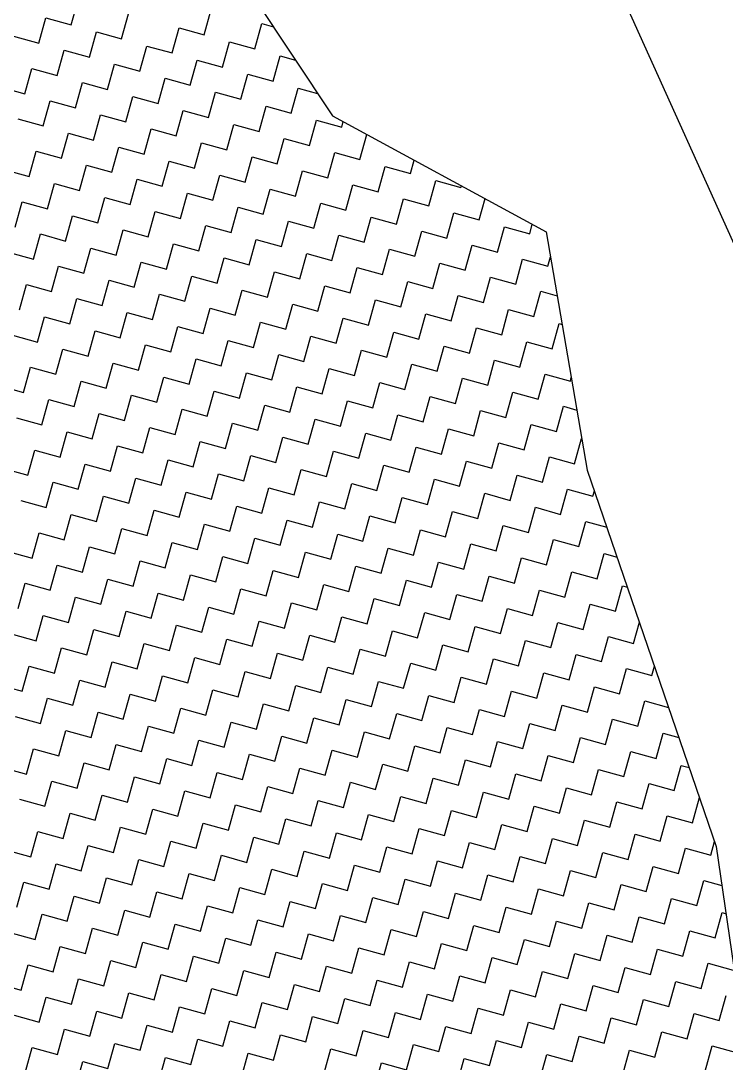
# Model space of a CAD drawing. Header units: metres. Extents: x 291974 to 293244, y 2020596 to 2023640.
# Drawn here: x 292637.8 to 292705.1, y 2022921.2 to 2023020.7 of the extents above; entities that cross this region are included whole.
import ezdxf

# ---------------------------------------------------------------- set-up
doc = ezdxf.new("R2010")
doc.units = ezdxf.units.M
doc.header["$MEASUREMENT"] = 0
doc.layers.add('POLY_HATCH', color=12, linetype='Continuous')
doc.layers.add('POLY_PARCEL', color=6, linetype='Continuous')

msp = doc.modelspace()

# ---------------------------------------------------------------- linework, layer by layer
at = {"layer": 'POLY_HATCH'}
for p, q in [((292651.382, 2023036.016), (292667.521, 2023011.673)), ((292667.521, 2023011.673), (292687.941, 2023000.591)), ((292687.941, 2023000.591), (292691.868, 2022977.828)), ((292691.868, 2022977.828), (292704.192, 2022941.9)), ((292704.192, 2022941.9), (292706.469, 2022926.217))]:
    msp.add_line(p, q, dxfattribs=at)
at = {"layer": 'POLY_HATCH', "linetype": 'Continuous'}
for p, q in [((292642.572, 2023020.33), (292643.24, 2023022.74)), ((292639.493, 2023018.588), (292640.161, 2023020.998)), ((292640.161, 2023020.998), (292642.572, 2023020.33)), ((292647.393, 2023018.993), (292648.061, 2023021.403)), ((292655.293, 2023019.398), (292655.961, 2023021.808)), ((292652.214, 2023017.656), (292652.882, 2023020.066)), ((292652.882, 2023020.066), (292655.293, 2023019.398)), ((292660.114, 2023018.06), (292660.782, 2023020.471)), ((292660.782, 2023020.471), (292661.892, 2023020.163)), ((292637.082, 2023019.256), (292639.493, 2023018.588)), ((292644.314, 2023017.251), (292644.982, 2023019.661)), ((292644.982, 2023019.661), (292647.393, 2023018.993)), ((292649.135, 2023015.914), (292649.803, 2023018.324)), ((292649.803, 2023018.324), (292652.214, 2023017.656)), ((292657.035, 2023016.319), (292657.703, 2023018.729)), ((292657.703, 2023018.729), (292660.114, 2023018.06)), ((292641.235, 2023015.509), (292641.903, 2023017.919)), ((292641.903, 2023017.919), (292644.314, 2023017.251)), ((292653.956, 2023014.577), (292654.624, 2023016.987)), ((292654.624, 2023016.987), (292657.035, 2023016.319)), ((292661.855, 2023014.981), (292662.524, 2023017.392)), ((292662.524, 2023017.392), (292664.001, 2023016.982)), ((292638.156, 2023013.767), (292638.824, 2023016.177)), ((292638.824, 2023016.177), (292641.235, 2023015.509)), ((292646.056, 2023014.172), (292646.724, 2023016.582)), ((292646.724, 2023016.582), (292649.135, 2023015.914)), ((292650.877, 2023012.835), (292651.545, 2023015.245)), ((292651.545, 2023015.245), (292653.956, 2023014.577)), ((292658.776, 2023013.24), (292659.445, 2023015.65)), ((292659.445, 2023015.65), (292661.855, 2023014.981)), ((292635.745, 2023014.436), (292638.156, 2023013.767)), ((292642.977, 2023012.43), (292643.645, 2023014.84)), ((292643.645, 2023014.84), (292646.056, 2023014.172)), ((292663.597, 2023011.902), (292664.266, 2023014.313)), ((292664.266, 2023014.313), (292666.11, 2023013.802)), ((292639.898, 2023010.688), (292640.566, 2023013.098)), ((292640.566, 2023013.098), (292642.977, 2023012.43)), ((292647.798, 2023011.093), (292648.466, 2023013.503)), ((292648.466, 2023013.503), (292650.877, 2023012.835)), ((292655.697, 2023011.498), (292656.366, 2023013.908)), ((292656.366, 2023013.908), (292658.776, 2023013.24)), ((292652.618, 2023009.756), (292653.287, 2023012.166)), ((292653.287, 2023012.166), (292655.697, 2023011.498)), ((292660.518, 2023010.161), (292661.187, 2023012.571)), ((292661.187, 2023012.571), (292663.597, 2023011.902)), ((292637.487, 2023011.357), (292639.898, 2023010.688)), ((292644.719, 2023009.351), (292645.387, 2023011.761)), ((292645.387, 2023011.761), (292647.798, 2023011.093)), ((292665.339, 2023008.823), (292666.008, 2023011.234)), ((292666.008, 2023011.234), (292668.418, 2023010.565)), ((292668.418, 2023010.565), (292668.568, 2023011.105)), ((292641.64, 2023007.609), (292642.308, 2023010.019)), ((292642.308, 2023010.019), (292644.719, 2023009.351)), ((292649.539, 2023008.014), (292650.208, 2023010.424)), ((292650.208, 2023010.424), (292652.618, 2023009.756)), ((292657.439, 2023008.419), (292658.108, 2023010.829)), ((292658.108, 2023010.829), (292660.518, 2023010.161)), ((292654.36, 2023006.677), (292655.029, 2023009.087)), ((292655.029, 2023009.087), (292657.439, 2023008.419)), ((292662.26, 2023007.082), (292662.929, 2023009.492)), ((292662.929, 2023009.492), (292665.339, 2023008.823)), ((292670.16, 2023007.486), (292670.824, 2023009.88)), ((292638.561, 2023005.867), (292639.229, 2023008.278)), ((292639.229, 2023008.278), (292641.64, 2023007.609)), ((292646.46, 2023006.272), (292647.129, 2023008.682)), ((292647.129, 2023008.682), (292649.539, 2023008.014)), ((292667.081, 2023005.744), (292667.75, 2023008.155)), ((292667.75, 2023008.155), (292670.16, 2023007.486)), ((292651.281, 2023004.935), (292651.95, 2023007.345)), ((292651.95, 2023007.345), (292654.36, 2023006.677)), ((292659.181, 2023005.34), (292659.85, 2023007.75)), ((292659.85, 2023007.75), (292662.26, 2023007.082)), ((292674.981, 2023006.149), (292675.337, 2023007.431)), ((292636.15, 2023006.536), (292638.561, 2023005.867)), ((292643.381, 2023004.53), (292644.05, 2023006.94)), ((292644.05, 2023006.94), (292646.46, 2023006.272)), ((292664.002, 2023004.003), (292664.671, 2023006.413)), ((292664.671, 2023006.413), (292667.081, 2023005.744)), ((292671.902, 2023004.407), (292672.571, 2023006.818)), ((292672.571, 2023006.818), (292674.981, 2023006.149)), ((292640.302, 2023002.788), (292640.971, 2023005.199)), ((292640.971, 2023005.199), (292643.381, 2023004.53)), ((292648.202, 2023003.193), (292648.871, 2023005.603)), ((292648.871, 2023005.603), (292651.281, 2023004.935)), ((292656.102, 2023003.598), (292656.771, 2023006.008)), ((292656.771, 2023006.008), (292659.181, 2023005.34)), ((292668.823, 2023002.665), (292669.492, 2023005.076)), ((292669.492, 2023005.076), (292671.902, 2023004.407)), ((292676.723, 2023003.07), (292677.392, 2023005.481)), ((292677.392, 2023005.481), (292679.802, 2023004.812)), ((292653.023, 2023001.856), (292653.692, 2023004.266)), ((292653.692, 2023004.266), (292656.102, 2023003.598)), ((292660.923, 2023002.261), (292661.592, 2023004.671)), ((292661.592, 2023004.671), (292664.002, 2023004.003)), ((292679.802, 2023004.812), (292679.849, 2023004.982)), ((292637.223, 2023001.046), (292637.892, 2023003.457)), ((292637.892, 2023003.457), (292640.302, 2023002.788)), ((292645.123, 2023001.451), (292645.792, 2023003.861)), ((292645.792, 2023003.861), (292648.202, 2023003.193)), ((292665.744, 2023000.924), (292666.413, 2023003.334)), ((292666.413, 2023003.334), (292668.823, 2023002.665)), ((292673.644, 2023001.328), (292674.313, 2023003.739)), ((292674.313, 2023003.739), (292676.723, 2023003.07)), ((292681.544, 2023001.733), (292682.105, 2023003.758)), ((292642.044, 2022999.709), (292642.713, 2023002.12)), ((292642.713, 2023002.12), (292645.123, 2023001.451)), ((292649.944, 2023000.114), (292650.613, 2023002.524)), ((292650.613, 2023002.524), (292653.023, 2023001.856)), ((292657.844, 2023000.519), (292658.513, 2023002.929)), ((292658.513, 2023002.929), (292660.923, 2023002.261)), ((292678.465, 2022999.991), (292679.133, 2023002.402)), ((292679.133, 2023002.402), (292681.544, 2023001.733)), ((292654.765, 2022998.777), (292655.434, 2023001.187)), ((292655.434, 2023001.187), (292657.844, 2023000.519)), ((292662.665, 2022999.182), (292663.334, 2023001.592)), ((292663.334, 2023001.592), (292665.744, 2023000.924)), ((292670.565, 2022999.586), (292671.234, 2023001.997)), ((292671.234, 2023001.997), (292673.644, 2023001.328)), ((292683.286, 2022998.654), (292683.954, 2023001.065)), ((292683.954, 2023001.065), (292686.365, 2023000.396)), ((292686.365, 2023000.396), (292686.618, 2023001.309)), ((292638.965, 2022997.967), (292639.634, 2023000.378)), ((292639.634, 2023000.378), (292642.044, 2022999.709)), ((292646.865, 2022998.372), (292647.534, 2023000.782)), ((292647.534, 2023000.782), (292649.944, 2023000.114)), ((292667.486, 2022997.845), (292668.155, 2023000.255)), ((292668.155, 2023000.255), (292670.565, 2022999.586)), ((292675.386, 2022998.249), (292676.054, 2023000.66)), ((292676.054, 2023000.66), (292678.465, 2022999.991)), ((292651.686, 2022997.035), (292652.355, 2022999.445)), ((292652.355, 2022999.445), (292654.765, 2022998.777)), ((292659.586, 2022997.44), (292660.255, 2022999.85)), ((292660.255, 2022999.85), (292662.665, 2022999.182)), ((292680.207, 2022996.912), (292680.875, 2022999.323)), ((292680.875, 2022999.323), (292683.286, 2022998.654)), ((292636.555, 2022998.636), (292638.965, 2022997.967)), ((292643.786, 2022996.63), (292644.455, 2022999.041)), ((292644.455, 2022999.041), (292646.865, 2022998.372)), ((292656.507, 2022995.698), (292657.176, 2022998.108)), ((292657.176, 2022998.108), (292659.586, 2022997.44)), ((292664.407, 2022996.103), (292665.076, 2022998.513)), ((292665.076, 2022998.513), (292667.486, 2022997.845)), ((292672.307, 2022996.507), (292672.975, 2022998.918)), ((292672.975, 2022998.918), (292675.386, 2022998.249)), ((292688.107, 2022997.317), (292688.353, 2022998.204)), ((292640.707, 2022994.888), (292641.376, 2022997.299)), ((292641.376, 2022997.299), (292643.786, 2022996.63)), ((292648.607, 2022995.293), (292649.276, 2022997.703)), ((292649.276, 2022997.703), (292651.686, 2022997.035)), ((292669.228, 2022994.766), (292669.896, 2022997.176)), ((292669.896, 2022997.176), (292672.307, 2022996.507)), ((292677.128, 2022995.17), (292677.796, 2022997.581)), ((292677.796, 2022997.581), (292680.207, 2022996.912)), ((292685.028, 2022995.575), (292685.696, 2022997.986)), ((292685.696, 2022997.986), (292688.107, 2022997.317)), ((292653.428, 2022993.956), (292654.097, 2022996.366)), ((292654.097, 2022996.366), (292656.507, 2022995.698)), ((292661.328, 2022994.361), (292661.997, 2022996.771)), ((292661.997, 2022996.771), (292664.407, 2022996.103)), ((292681.949, 2022993.833), (292682.617, 2022996.244)), ((292682.617, 2022996.244), (292685.028, 2022995.575)), ((292637.628, 2022993.146), (292638.297, 2022995.557)), ((292638.297, 2022995.557), (292640.707, 2022994.888)), ((292645.528, 2022993.551), (292646.197, 2022995.962)), ((292646.197, 2022995.962), (292648.607, 2022995.293)), ((292666.149, 2022993.024), (292666.817, 2022995.434)), ((292666.817, 2022995.434), (292669.228, 2022994.766)), ((292674.049, 2022993.428), (292674.717, 2022995.839)), ((292674.717, 2022995.839), (292677.128, 2022995.17)), ((292642.449, 2022991.809), (292643.118, 2022994.22)), ((292643.118, 2022994.22), (292645.528, 2022993.551)), ((292650.349, 2022992.214), (292651.018, 2022994.624)), ((292651.018, 2022994.624), (292653.428, 2022993.956)), ((292658.249, 2022992.619), (292658.918, 2022995.029)), ((292658.918, 2022995.029), (292661.328, 2022994.361)), ((292670.97, 2022991.687), (292671.638, 2022994.097)), ((292671.638, 2022994.097), (292674.049, 2022993.428)), ((292678.87, 2022992.091), (292679.538, 2022994.502)), ((292679.538, 2022994.502), (292681.949, 2022993.833)), ((292686.77, 2022992.496), (292687.438, 2022994.907)), ((292687.438, 2022994.907), (292688.996, 2022994.475)), ((292655.17, 2022990.877), (292655.839, 2022993.287)), ((292655.839, 2022993.287), (292658.249, 2022992.619)), ((292663.07, 2022991.282), (292663.738, 2022993.692)), ((292663.738, 2022993.692), (292666.149, 2022993.024)), ((292683.691, 2022990.754), (292684.359, 2022993.165)), ((292684.359, 2022993.165), (292686.77, 2022992.496)), ((292639.37, 2022990.067), (292640.039, 2022992.478)), ((292640.039, 2022992.478), (292642.449, 2022991.809)), ((292647.27, 2022990.472), (292647.939, 2022992.883)), ((292647.939, 2022992.883), (292650.349, 2022992.214)), ((292667.891, 2022989.945), (292668.559, 2022992.355)), ((292668.559, 2022992.355), (292670.97, 2022991.687)), ((292675.791, 2022990.349), (292676.459, 2022992.76)), ((292676.459, 2022992.76), (292678.87, 2022992.091)), ((292644.191, 2022988.73), (292644.86, 2022991.141)), ((292644.86, 2022991.141), (292647.27, 2022990.472)), ((292652.091, 2022989.135), (292652.76, 2022991.545)), ((292652.76, 2022991.545), (292655.17, 2022990.877)), ((292659.991, 2022989.54), (292660.659, 2022991.95)), ((292660.659, 2022991.95), (292663.07, 2022991.282)), ((292680.612, 2022989.012), (292681.28, 2022991.423)), ((292681.28, 2022991.423), (292683.691, 2022990.754)), ((292688.512, 2022989.417), (292689.18, 2022991.828)), ((292689.18, 2022991.828), (292689.466, 2022991.748)), ((292636.96, 2022990.736), (292639.37, 2022990.067)), ((292656.912, 2022987.798), (292657.58, 2022990.208)), ((292657.58, 2022990.208), (292659.991, 2022989.54)), ((292664.812, 2022988.203), (292665.48, 2022990.613)), ((292665.48, 2022990.613), (292667.891, 2022989.945)), ((292672.712, 2022988.608), (292673.38, 2022991.018)), ((292673.38, 2022991.018), (292675.791, 2022990.349)), ((292641.112, 2022986.988), (292641.781, 2022989.399)), ((292641.781, 2022989.399), (292644.191, 2022988.73)), ((292649.012, 2022987.393), (292649.681, 2022989.804)), ((292649.681, 2022989.804), (292652.091, 2022989.135)), ((292669.633, 2022986.866), (292670.301, 2022989.276)), ((292670.301, 2022989.276), (292672.712, 2022988.608)), ((292677.533, 2022987.27), (292678.201, 2022989.681)), ((292678.201, 2022989.681), (292680.612, 2022989.012)), ((292685.433, 2022987.675), (292686.101, 2022990.086)), ((292686.101, 2022990.086), (292688.512, 2022989.417)), ((292653.833, 2022986.056), (292654.501, 2022988.466)), ((292654.501, 2022988.466), (292656.912, 2022987.798)), ((292661.733, 2022986.461), (292662.401, 2022988.871)), ((292662.401, 2022988.871), (292664.812, 2022988.203)), ((292682.354, 2022985.933), (292683.022, 2022988.344)), ((292683.022, 2022988.344), (292685.433, 2022987.675)), ((292638.033, 2022985.246), (292638.702, 2022987.657)), ((292638.702, 2022987.657), (292641.112, 2022986.988)), ((292645.933, 2022985.651), (292646.602, 2022988.062)), ((292646.602, 2022988.062), (292649.012, 2022987.393)), ((292658.654, 2022984.719), (292659.322, 2022987.129)), ((292659.322, 2022987.129), (292661.733, 2022986.461)), ((292666.554, 2022985.124), (292667.222, 2022987.534)), ((292667.222, 2022987.534), (292669.633, 2022986.866)), ((292674.454, 2022985.529), (292675.122, 2022987.939)), ((292675.122, 2022987.939), (292677.533, 2022987.27)), ((292642.854, 2022983.909), (292643.523, 2022986.32)), ((292643.523, 2022986.32), (292645.933, 2022985.651)), ((292650.754, 2022984.314), (292651.422, 2022986.725)), ((292651.422, 2022986.725), (292653.833, 2022986.056)), ((292671.375, 2022983.787), (292672.043, 2022986.197)), ((292672.043, 2022986.197), (292674.454, 2022985.529)), ((292679.275, 2022984.191), (292679.943, 2022986.602)), ((292679.943, 2022986.602), (292682.354, 2022985.933)), ((292687.175, 2022984.596), (292687.843, 2022987.007)), ((292687.843, 2022987.007), (292690.254, 2022986.338)), ((292690.254, 2022986.338), (292690.344, 2022986.664)), ((292635.623, 2022985.915), (292638.033, 2022985.246)), ((292655.575, 2022982.977), (292656.243, 2022985.387)), ((292656.243, 2022985.387), (292658.654, 2022984.719)), ((292663.475, 2022983.382), (292664.143, 2022985.792)), ((292664.143, 2022985.792), (292666.554, 2022985.124)), ((292684.096, 2022982.854), (292684.764, 2022985.265)), ((292684.764, 2022985.265), (292687.175, 2022984.596)), ((292639.775, 2022982.167), (292640.444, 2022984.578)), ((292640.444, 2022984.578), (292642.854, 2022983.909)), ((292647.675, 2022982.572), (292648.343, 2022984.983)), ((292648.343, 2022984.983), (292650.754, 2022984.314)), ((292668.296, 2022982.045), (292668.964, 2022984.455)), ((292668.964, 2022984.455), (292671.375, 2022983.787)), ((292676.196, 2022982.45), (292676.864, 2022984.86)), ((292676.864, 2022984.86), (292679.275, 2022984.191)), ((292644.596, 2022980.83), (292645.264, 2022983.241)), ((292645.264, 2022983.241), (292647.675, 2022982.572)), ((292652.496, 2022981.235), (292653.164, 2022983.646)), ((292653.164, 2022983.646), (292655.575, 2022982.977)), ((292660.396, 2022981.64), (292661.064, 2022984.05)), ((292661.064, 2022984.05), (292663.475, 2022983.382)), ((292681.017, 2022981.112), (292681.685, 2022983.523)), ((292681.685, 2022983.523), (292684.096, 2022982.854)), ((292688.916, 2022981.517), (292689.585, 2022983.928)), ((292689.585, 2022983.928), (292690.878, 2022983.569)), ((292637.365, 2022982.836), (292639.775, 2022982.167)), ((292657.317, 2022979.898), (292657.985, 2022982.308)), ((292657.985, 2022982.308), (292660.396, 2022981.64)), ((292665.217, 2022980.303), (292665.885, 2022982.713)), ((292665.885, 2022982.713), (292668.296, 2022982.045)), ((292673.117, 2022980.708), (292673.785, 2022983.118)), ((292673.785, 2022983.118), (292676.196, 2022982.45)), ((292685.837, 2022979.775), (292686.506, 2022982.186)), ((292686.506, 2022982.186), (292688.916, 2022981.517)), ((292641.517, 2022979.088), (292642.185, 2022981.499)), ((292642.185, 2022981.499), (292644.596, 2022980.83)), ((292649.417, 2022979.493), (292650.085, 2022981.904)), ((292650.085, 2022981.904), (292652.496, 2022981.235)), ((292670.038, 2022978.966), (292670.706, 2022981.376)), ((292670.706, 2022981.376), (292673.117, 2022980.708)), ((292677.938, 2022979.371), (292678.606, 2022981.781)), ((292678.606, 2022981.781), (292681.017, 2022981.112)), ((292646.338, 2022977.751), (292647.006, 2022980.162)), ((292647.006, 2022980.162), (292649.417, 2022979.493)), ((292654.238, 2022978.156), (292654.906, 2022980.567)), ((292654.906, 2022980.567), (292657.317, 2022979.898)), ((292662.138, 2022978.561), (292662.806, 2022980.971)), ((292662.806, 2022980.971), (292665.217, 2022980.303)), ((292682.758, 2022978.033), (292683.427, 2022980.444)), ((292683.427, 2022980.444), (292685.837, 2022979.775)), ((292690.658, 2022978.438), (292691.327, 2022980.849)), ((292691.327, 2022980.849), (292691.348, 2022980.843)), ((292638.438, 2022977.346), (292639.106, 2022979.757)), ((292639.106, 2022979.757), (292641.517, 2022979.088)), ((292659.059, 2022976.819), (292659.727, 2022979.229)), ((292659.727, 2022979.229), (292662.138, 2022978.561)), ((292666.959, 2022977.224), (292667.627, 2022979.634)), ((292667.627, 2022979.634), (292670.038, 2022978.966)), ((292674.859, 2022977.629), (292675.527, 2022980.039)), ((292675.527, 2022980.039), (292677.938, 2022979.371)), ((292643.259, 2022976.009), (292643.927, 2022978.42)), ((292643.927, 2022978.42), (292646.338, 2022977.751)), ((292651.159, 2022976.414), (292651.827, 2022978.825)), ((292651.827, 2022978.825), (292654.238, 2022978.156)), ((292671.78, 2022975.887), (292672.448, 2022978.297)), ((292672.448, 2022978.297), (292674.859, 2022977.629)), ((292679.679, 2022976.292), (292680.348, 2022978.702)), ((292680.348, 2022978.702), (292682.758, 2022978.033)), ((292687.579, 2022976.696), (292688.248, 2022979.107)), ((292688.248, 2022979.107), (292690.658, 2022978.438)), ((292636.027, 2022978.015), (292638.438, 2022977.346)), ((292655.98, 2022975.077), (292656.648, 2022977.488)), ((292656.648, 2022977.488), (292659.059, 2022976.819)), ((292663.88, 2022975.482), (292664.548, 2022977.892)), ((292664.548, 2022977.892), (292666.959, 2022977.224)), ((292684.5, 2022974.954), (292685.169, 2022977.365)), ((292685.169, 2022977.365), (292687.579, 2022976.696)), ((292640.18, 2022974.267), (292640.848, 2022976.678)), ((292640.848, 2022976.678), (292643.259, 2022976.009)), ((292648.08, 2022974.672), (292648.748, 2022977.083)), ((292648.748, 2022977.083), (292651.159, 2022976.414)), ((292668.701, 2022974.145), (292669.369, 2022976.555)), ((292669.369, 2022976.555), (292671.78, 2022975.887)), ((292676.6, 2022974.55), (292677.269, 2022976.96)), ((292677.269, 2022976.96), (292679.679, 2022976.292)), ((292645.001, 2022972.93), (292645.669, 2022975.341)), ((292645.669, 2022975.341), (292648.08, 2022974.672)), ((292652.901, 2022973.335), (292653.569, 2022975.746)), ((292653.569, 2022975.746), (292655.98, 2022975.077)), ((292660.801, 2022973.74), (292661.469, 2022976.15)), ((292661.469, 2022976.15), (292663.88, 2022975.482)), ((292673.521, 2022972.808), (292674.19, 2022975.218)), ((292674.19, 2022975.218), (292676.6, 2022974.55)), ((292681.421, 2022973.213), (292682.09, 2022975.623)), ((292682.09, 2022975.623), (292684.5, 2022974.954)), ((292689.321, 2022973.617), (292689.99, 2022976.028)), ((292689.99, 2022976.028), (292692.4, 2022975.359)), ((292692.4, 2022975.359), (292692.541, 2022975.867)), ((292637.769, 2022974.936), (292640.18, 2022974.267)), ((292657.722, 2022971.998), (292658.39, 2022974.409)), ((292658.39, 2022974.409), (292660.801, 2022973.74)), ((292665.622, 2022972.403), (292666.29, 2022974.813)), ((292666.29, 2022974.813), (292668.701, 2022974.145)), ((292686.242, 2022971.875), (292686.911, 2022974.286)), ((292686.911, 2022974.286), (292689.321, 2022973.617)), ((292641.922, 2022971.188), (292642.59, 2022973.599)), ((292642.59, 2022973.599), (292645.001, 2022972.93)), ((292649.822, 2022971.593), (292650.49, 2022974.004)), ((292650.49, 2022974.004), (292652.901, 2022973.335)), ((292670.442, 2022971.066), (292671.111, 2022973.476)), ((292671.111, 2022973.476), (292673.521, 2022972.808)), ((292678.342, 2022971.471), (292679.011, 2022973.881)), ((292679.011, 2022973.881), (292681.421, 2022973.213)), ((292646.743, 2022969.851), (292647.411, 2022972.262)), ((292647.411, 2022972.262), (292649.822, 2022971.593)), ((292654.643, 2022970.256), (292655.311, 2022972.667)), ((292655.311, 2022972.667), (292657.722, 2022971.998)), ((292662.543, 2022970.661), (292663.211, 2022973.071)), ((292663.211, 2022973.071), (292665.622, 2022972.403)), ((292683.163, 2022970.134), (292683.832, 2022972.544)), ((292683.832, 2022972.544), (292686.242, 2022971.875)), ((292691.063, 2022970.538), (292691.732, 2022972.949)), ((292691.732, 2022972.949), (292693.732, 2022972.394)), ((292638.843, 2022969.446), (292639.511, 2022971.857)), ((292639.511, 2022971.857), (292641.922, 2022971.188)), ((292659.464, 2022968.919), (292660.132, 2022971.33)), ((292660.132, 2022971.33), (292662.543, 2022970.661)), ((292667.363, 2022969.324), (292668.032, 2022971.734)), ((292668.032, 2022971.734), (292670.442, 2022971.066)), ((292675.263, 2022969.729), (292675.932, 2022972.139)), ((292675.932, 2022972.139), (292678.342, 2022971.471)), ((292687.984, 2022968.796), (292688.653, 2022971.207)), ((292688.653, 2022971.207), (292691.063, 2022970.538)), ((292643.664, 2022968.109), (292644.332, 2022970.52)), ((292644.332, 2022970.52), (292646.743, 2022969.851)), ((292651.564, 2022968.514), (292652.232, 2022970.925)), ((292652.232, 2022970.925), (292654.643, 2022970.256)), ((292672.184, 2022967.987), (292672.853, 2022970.397)), ((292672.853, 2022970.397), (292675.263, 2022969.729)), ((292680.084, 2022968.392), (292680.753, 2022970.802)), ((292680.753, 2022970.802), (292683.163, 2022970.134)), ((292636.432, 2022970.115), (292638.843, 2022969.446)), ((292656.385, 2022967.177), (292657.053, 2022969.588)), ((292657.053, 2022969.588), (292659.464, 2022968.919)), ((292664.284, 2022967.582), (292664.953, 2022969.992)), ((292664.953, 2022969.992), (292667.363, 2022969.324)), ((292684.905, 2022967.055), (292685.574, 2022969.465)), ((292685.574, 2022969.465), (292687.984, 2022968.796)), ((292692.805, 2022967.459), (292693.474, 2022969.87)), ((292693.474, 2022969.87), (292694.716, 2022969.525)), ((292640.585, 2022966.367), (292641.253, 2022968.778)), ((292641.253, 2022968.778), (292643.664, 2022968.109)), ((292648.485, 2022966.772), (292649.153, 2022969.183)), ((292649.153, 2022969.183), (292651.564, 2022968.514)), ((292661.205, 2022965.84), (292661.874, 2022968.251)), ((292661.874, 2022968.251), (292664.284, 2022967.582)), ((292669.105, 2022966.245), (292669.774, 2022968.655)), ((292669.774, 2022968.655), (292672.184, 2022967.987)), ((292677.005, 2022966.65), (292677.674, 2022969.06)), ((292677.674, 2022969.06), (292680.084, 2022968.392)), ((292645.406, 2022965.03), (292646.074, 2022967.441)), ((292646.074, 2022967.441), (292648.485, 2022966.772)), ((292653.306, 2022965.435), (292653.974, 2022967.846)), ((292653.974, 2022967.846), (292656.385, 2022967.177)), ((292673.926, 2022964.908), (292674.595, 2022967.318)), ((292674.595, 2022967.318), (292677.005, 2022966.65)), ((292681.826, 2022965.313), (292682.495, 2022967.723)), ((292682.495, 2022967.723), (292684.905, 2022967.055)), ((292689.726, 2022965.717), (292690.395, 2022968.128)), ((292690.395, 2022968.128), (292692.805, 2022967.459)), ((292637.506, 2022964.626), (292638.174, 2022967.036)), ((292638.174, 2022967.036), (292640.585, 2022966.367)), ((292658.126, 2022964.098), (292658.795, 2022966.509)), ((292658.795, 2022966.509), (292661.205, 2022965.84)), ((292666.026, 2022964.503), (292666.695, 2022966.913)), ((292666.695, 2022966.913), (292669.105, 2022966.245)), ((292686.647, 2022963.976), (292687.316, 2022966.386)), ((292687.316, 2022966.386), (292689.726, 2022965.717)), ((292694.547, 2022964.38), (292695.216, 2022966.791)), ((292695.216, 2022966.791), (292695.7, 2022966.656)), ((292642.327, 2022963.288), (292642.995, 2022965.699)), ((292642.995, 2022965.699), (292645.406, 2022965.03)), ((292650.227, 2022963.693), (292650.895, 2022966.104)), ((292650.895, 2022966.104), (292653.306, 2022965.435)), ((292670.847, 2022963.166), (292671.516, 2022965.576)), ((292671.516, 2022965.576), (292673.926, 2022964.908)), ((292678.747, 2022963.571), (292679.416, 2022965.981)), ((292679.416, 2022965.981), (292681.826, 2022965.313)), ((292647.148, 2022961.951), (292647.816, 2022964.362)), ((292647.816, 2022964.362), (292650.227, 2022963.693)), ((292655.047, 2022962.356), (292655.716, 2022964.767)), ((292655.716, 2022964.767), (292658.126, 2022964.098)), ((292662.947, 2022962.761), (292663.616, 2022965.172)), ((292663.616, 2022965.172), (292666.026, 2022964.503)), ((292675.668, 2022961.829), (292676.337, 2022964.239)), ((292676.337, 2022964.239), (292678.747, 2022963.571)), ((292683.568, 2022962.234), (292684.237, 2022964.644)), ((292684.237, 2022964.644), (292686.647, 2022963.976)), ((292691.468, 2022962.638), (292692.137, 2022965.049)), ((292692.137, 2022965.049), (292694.547, 2022964.38)), ((292639.248, 2022961.547), (292639.916, 2022963.957)), ((292639.916, 2022963.957), (292642.327, 2022963.288)), ((292659.868, 2022961.019), (292660.537, 2022963.43)), ((292660.537, 2022963.43), (292662.947, 2022962.761)), ((292667.768, 2022961.424), (292668.437, 2022963.834)), ((292668.437, 2022963.834), (292670.847, 2022963.166)), ((292688.389, 2022960.897), (292689.058, 2022963.307)), ((292689.058, 2022963.307), (292691.468, 2022962.638)), ((292696.289, 2022961.301), (292696.847, 2022963.313)), ((292644.069, 2022960.209), (292644.737, 2022962.62)), ((292644.737, 2022962.62), (292647.148, 2022961.951)), ((292651.968, 2022960.614), (292652.637, 2022963.025)), ((292652.637, 2022963.025), (292655.047, 2022962.356)), ((292672.589, 2022960.087), (292673.258, 2022962.497)), ((292673.258, 2022962.497), (292675.668, 2022961.829)), ((292680.489, 2022960.492), (292681.158, 2022962.902)), ((292681.158, 2022962.902), (292683.568, 2022962.234)), ((292636.837, 2022962.215), (292639.248, 2022961.547)), ((292648.889, 2022958.872), (292649.558, 2022961.283)), ((292649.558, 2022961.283), (292651.968, 2022960.614)), ((292656.789, 2022959.277), (292657.458, 2022961.688)), ((292657.458, 2022961.688), (292659.868, 2022961.019)), ((292664.689, 2022959.682), (292665.358, 2022962.093)), ((292665.358, 2022962.093), (292667.768, 2022961.424)), ((292685.31, 2022959.155), (292685.979, 2022961.565)), ((292685.979, 2022961.565), (292688.389, 2022960.897)), ((292693.21, 2022959.559), (292693.879, 2022961.97)), ((292693.879, 2022961.97), (292696.289, 2022961.301)), ((292640.99, 2022958.468), (292641.658, 2022960.878)), ((292641.658, 2022960.878), (292644.069, 2022960.209)), ((292661.61, 2022957.94), (292662.279, 2022960.351)), ((292662.279, 2022960.351), (292664.689, 2022959.682)), ((292669.51, 2022958.345), (292670.179, 2022960.755)), ((292670.179, 2022960.755), (292672.589, 2022960.087)), ((292677.41, 2022958.75), (292678.079, 2022961.16)), ((292678.079, 2022961.16), (292680.489, 2022960.492)), ((292645.81, 2022957.13), (292646.479, 2022959.541)), ((292646.479, 2022959.541), (292648.889, 2022958.872)), ((292653.71, 2022957.535), (292654.379, 2022959.946)), ((292654.379, 2022959.946), (292656.789, 2022959.277)), ((292674.331, 2022957.008), (292675, 2022959.418)), ((292675, 2022959.418), (292677.41, 2022958.75)), ((292682.231, 2022957.413), (292682.9, 2022959.823)), ((292682.9, 2022959.823), (292685.31, 2022959.155)), ((292690.131, 2022957.818), (292690.8, 2022960.228)), ((292690.8, 2022960.228), (292693.21, 2022959.559)), ((292637.911, 2022956.726), (292638.579, 2022959.136)), ((292638.579, 2022959.136), (292640.99, 2022958.468)), ((292658.531, 2022956.198), (292659.2, 2022958.609)), ((292659.2, 2022958.609), (292661.61, 2022957.94)), ((292666.431, 2022956.603), (292667.1, 2022959.014)), ((292667.1, 2022959.014), (292669.51, 2022958.345)), ((292687.052, 2022956.076), (292687.721, 2022958.486)), ((292687.721, 2022958.486), (292690.131, 2022957.818)), ((292694.952, 2022956.48), (292695.62, 2022958.891)), ((292695.62, 2022958.891), (292698.031, 2022958.222)), ((292698.031, 2022958.222), (292698.282, 2022959.129)), ((292635.5, 2022957.394), (292637.911, 2022956.726)), ((292642.731, 2022955.389), (292643.4, 2022957.799)), ((292643.4, 2022957.799), (292645.81, 2022957.13)), ((292650.631, 2022955.793), (292651.3, 2022958.204)), ((292651.3, 2022958.204), (292653.71, 2022957.535)), ((292663.352, 2022954.861), (292664.021, 2022957.272)), ((292664.021, 2022957.272), (292666.431, 2022956.603)), ((292671.252, 2022955.266), (292671.921, 2022957.676)), ((292671.921, 2022957.676), (292674.331, 2022957.008)), ((292679.152, 2022955.671), (292679.821, 2022958.081)), ((292679.821, 2022958.081), (292682.231, 2022957.413)), ((292647.552, 2022954.051), (292648.221, 2022956.462)), ((292648.221, 2022956.462), (292650.631, 2022955.793)), ((292655.452, 2022954.456), (292656.121, 2022956.867)), ((292656.121, 2022956.867), (292658.531, 2022956.198)), ((292676.073, 2022953.929), (292676.742, 2022956.339)), ((292676.742, 2022956.339), (292679.152, 2022955.671)), ((292683.973, 2022954.334), (292684.642, 2022956.744)), ((292684.642, 2022956.744), (292687.052, 2022956.076)), ((292691.873, 2022954.739), (292692.541, 2022957.149)), ((292692.541, 2022957.149), (292694.952, 2022956.48)), ((292639.652, 2022953.647), (292640.321, 2022956.057)), ((292640.321, 2022956.057), (292642.731, 2022955.389)), ((292660.273, 2022953.119), (292660.942, 2022955.53)), ((292660.942, 2022955.53), (292663.352, 2022954.861)), ((292668.173, 2022953.524), (292668.842, 2022955.935)), ((292668.842, 2022955.935), (292671.252, 2022955.266)), ((292688.794, 2022952.997), (292689.462, 2022955.407)), ((292689.462, 2022955.407), (292691.873, 2022954.739)), ((292696.694, 2022953.401), (292697.362, 2022955.812)), ((292697.362, 2022955.812), (292699.636, 2022955.181)), ((292637.242, 2022954.315), (292639.652, 2022953.647)), ((292644.473, 2022952.31), (292645.142, 2022954.72)), ((292645.142, 2022954.72), (292647.552, 2022954.051)), ((292652.373, 2022952.714), (292653.042, 2022955.125)), ((292653.042, 2022955.125), (292655.452, 2022954.456)), ((292672.994, 2022952.187), (292673.663, 2022954.597)), ((292673.663, 2022954.597), (292676.073, 2022953.929)), ((292680.894, 2022952.592), (292681.563, 2022955.002)), ((292681.563, 2022955.002), (292683.973, 2022954.334)), ((292649.294, 2022950.972), (292649.963, 2022953.383)), ((292649.963, 2022953.383), (292652.373, 2022952.714)), ((292657.194, 2022951.377), (292657.863, 2022953.788)), ((292657.863, 2022953.788), (292660.273, 2022953.119)), ((292665.094, 2022951.782), (292665.763, 2022954.193)), ((292665.763, 2022954.193), (292668.173, 2022953.524)), ((292685.715, 2022951.255), (292686.383, 2022953.665)), ((292686.383, 2022953.665), (292688.794, 2022952.997)), ((292693.615, 2022951.66), (292694.283, 2022954.07)), ((292694.283, 2022954.07), (292696.694, 2022953.401)), ((292641.394, 2022950.568), (292642.063, 2022952.978)), ((292642.063, 2022952.978), (292644.473, 2022952.31)), ((292662.015, 2022950.04), (292662.684, 2022952.451)), ((292662.684, 2022952.451), (292665.094, 2022951.782)), ((292669.915, 2022950.445), (292670.584, 2022952.856)), ((292670.584, 2022952.856), (292672.994, 2022952.187)), ((292677.815, 2022950.85), (292678.484, 2022953.26)), ((292678.484, 2022953.26), (292680.894, 2022952.592)), ((292690.536, 2022949.918), (292691.204, 2022952.328)), ((292691.204, 2022952.328), (292693.615, 2022951.66)), ((292698.436, 2022950.322), (292699.104, 2022952.733)), ((292699.104, 2022952.733), (292700.62, 2022952.312)), ((292646.215, 2022949.231), (292646.884, 2022951.641)), ((292646.884, 2022951.641), (292649.294, 2022950.972)), ((292654.115, 2022949.635), (292654.784, 2022952.046)), ((292654.784, 2022952.046), (292657.194, 2022951.377)), ((292674.736, 2022949.108), (292675.405, 2022951.518)), ((292675.405, 2022951.518), (292677.815, 2022950.85)), ((292682.636, 2022949.513), (292683.304, 2022951.923)), ((292683.304, 2022951.923), (292685.715, 2022951.255)), ((292638.315, 2022948.826), (292638.984, 2022951.236)), ((292638.984, 2022951.236), (292641.394, 2022950.568)), ((292651.036, 2022947.893), (292651.705, 2022950.304)), ((292651.705, 2022950.304), (292654.115, 2022949.635)), ((292658.936, 2022948.298), (292659.605, 2022950.709)), ((292659.605, 2022950.709), (292662.015, 2022950.04)), ((292666.836, 2022948.703), (292667.505, 2022951.114)), ((292667.505, 2022951.114), (292669.915, 2022950.445)), ((292687.457, 2022948.176), (292688.125, 2022950.586)), ((292688.125, 2022950.586), (292690.536, 2022949.918)), ((292695.357, 2022948.581), (292696.025, 2022950.991)), ((292696.025, 2022950.991), (292698.436, 2022950.322)), ((292635.905, 2022949.494), (292638.315, 2022948.826)), ((292643.136, 2022947.489), (292643.805, 2022949.899)), ((292643.805, 2022949.899), (292646.215, 2022949.231)), ((292663.757, 2022946.961), (292664.426, 2022949.372)), ((292664.426, 2022949.372), (292666.836, 2022948.703)), ((292671.657, 2022947.366), (292672.326, 2022949.777)), ((292672.326, 2022949.777), (292674.736, 2022949.108)), ((292679.557, 2022947.771), (292680.225, 2022950.181)), ((292680.225, 2022950.181), (292682.636, 2022949.513)), ((292700.178, 2022947.243), (292700.846, 2022949.654)), ((292700.846, 2022949.654), (292701.604, 2022949.444)), ((292647.957, 2022946.152), (292648.626, 2022948.562)), ((292648.626, 2022948.562), (292651.036, 2022947.893)), ((292655.857, 2022946.556), (292656.526, 2022948.967)), ((292656.526, 2022948.967), (292658.936, 2022948.298)), ((292676.478, 2022946.029), (292677.146, 2022948.439)), ((292677.146, 2022948.439), (292679.557, 2022947.771)), ((292684.378, 2022946.434), (292685.046, 2022948.844)), ((292685.046, 2022948.844), (292687.457, 2022948.176)), ((292692.278, 2022946.839), (292692.946, 2022949.249)), ((292692.946, 2022949.249), (292695.357, 2022948.581)), ((292640.057, 2022945.747), (292640.726, 2022948.157)), ((292640.726, 2022948.157), (292643.136, 2022947.489)), ((292660.678, 2022945.219), (292661.347, 2022947.63)), ((292661.347, 2022947.63), (292663.757, 2022946.961)), ((292668.578, 2022945.624), (292669.247, 2022948.035)), ((292669.247, 2022948.035), (292671.657, 2022947.366)), ((292689.199, 2022945.097), (292689.867, 2022947.507)), ((292689.867, 2022947.507), (292692.278, 2022946.839)), ((292697.099, 2022945.502), (292697.767, 2022947.912)), ((292697.767, 2022947.912), (292700.178, 2022947.243)), ((292637.647, 2022946.415), (292640.057, 2022945.747)), ((292644.878, 2022944.41), (292645.547, 2022946.82)), ((292645.547, 2022946.82), (292647.957, 2022946.152)), ((292652.778, 2022944.814), (292653.447, 2022947.225)), ((292653.447, 2022947.225), (292655.857, 2022946.556)), ((292673.399, 2022944.287), (292674.067, 2022946.698)), ((292674.067, 2022946.698), (292676.478, 2022946.029)), ((292681.299, 2022944.692), (292681.967, 2022947.102)), ((292681.967, 2022947.102), (292684.378, 2022946.434)), ((292701.92, 2022944.164), (292702.588, 2022946.575)), ((292702.588, 2022946.575), (292702.588, 2022946.575)), ((292649.699, 2022943.073), (292650.368, 2022945.483)), ((292650.368, 2022945.483), (292652.778, 2022944.814)), ((292657.599, 2022943.477), (292658.268, 2022945.888)), ((292658.268, 2022945.888), (292660.678, 2022945.219)), ((292665.499, 2022943.882), (292666.168, 2022946.293)), ((292666.168, 2022946.293), (292668.578, 2022945.624)), ((292678.22, 2022942.95), (292678.888, 2022945.36)), ((292678.888, 2022945.36), (292681.299, 2022944.692)), ((292686.12, 2022943.355), (292686.788, 2022945.765)), ((292686.788, 2022945.765), (292689.199, 2022945.097)), ((292694.02, 2022943.76), (292694.688, 2022946.17)), ((292694.688, 2022946.17), (292697.099, 2022945.502)), ((292641.799, 2022942.668), (292642.468, 2022945.078)), ((292642.468, 2022945.078), (292644.878, 2022944.41)), ((292662.42, 2022942.14), (292663.089, 2022944.551)), ((292663.089, 2022944.551), (292665.499, 2022943.882)), ((292670.32, 2022942.545), (292670.988, 2022944.956)), ((292670.988, 2022944.956), (292673.399, 2022944.287)), ((292690.941, 2022942.018), (292691.609, 2022944.428)), ((292691.609, 2022944.428), (292694.02, 2022943.76)), ((292698.841, 2022942.423), (292699.509, 2022944.833)), ((292699.509, 2022944.833), (292701.92, 2022944.164)), ((292638.72, 2022940.926), (292639.389, 2022943.336)), ((292639.389, 2022943.336), (292641.799, 2022942.668)), ((292646.62, 2022941.331), (292647.289, 2022943.741)), ((292647.289, 2022943.741), (292649.699, 2022943.073)), ((292654.52, 2022941.735), (292655.189, 2022944.146)), ((292655.189, 2022944.146), (292657.599, 2022943.477)), ((292675.141, 2022941.208), (292675.809, 2022943.619)), ((292675.809, 2022943.619), (292678.22, 2022942.95)), ((292683.041, 2022941.613), (292683.709, 2022944.023)), ((292683.709, 2022944.023), (292686.12, 2022943.355)), ((292651.441, 2022939.994), (292652.11, 2022942.404)), ((292652.11, 2022942.404), (292654.52, 2022941.735)), ((292659.341, 2022940.398), (292660.01, 2022942.809)), ((292660.01, 2022942.809), (292662.42, 2022942.14)), ((292667.241, 2022940.803), (292667.909, 2022943.214)), ((292667.909, 2022943.214), (292670.32, 2022942.545)), ((292687.862, 2022940.276), (292688.53, 2022942.686)), ((292688.53, 2022942.686), (292690.941, 2022942.018)), ((292695.762, 2022940.681), (292696.43, 2022943.091)), ((292696.43, 2022943.091), (292698.841, 2022942.423)), ((292703.661, 2022941.085), (292704.024, 2022942.391)), ((292636.31, 2022941.594), (292638.72, 2022940.926)), ((292643.541, 2022939.589), (292644.21, 2022941.999)), ((292644.21, 2022941.999), (292646.62, 2022941.331)), ((292664.162, 2022939.061), (292664.83, 2022941.472)), ((292664.83, 2022941.472), (292667.241, 2022940.803)), ((292672.062, 2022939.466), (292672.73, 2022941.877)), ((292672.73, 2022941.877), (292675.141, 2022941.208)), ((292679.962, 2022939.871), (292680.63, 2022942.281)), ((292680.63, 2022942.281), (292683.041, 2022941.613)), ((292692.683, 2022938.939), (292693.351, 2022941.349)), ((292693.351, 2022941.349), (292695.762, 2022940.681)), ((292700.582, 2022939.344), (292701.251, 2022941.754)), ((292701.251, 2022941.754), (292703.661, 2022941.085)), ((292648.362, 2022938.252), (292649.031, 2022940.662)), ((292649.031, 2022940.662), (292651.441, 2022939.994)), ((292656.262, 2022938.656), (292656.931, 2022941.067)), ((292656.931, 2022941.067), (292659.341, 2022940.398)), ((292676.883, 2022938.129), (292677.551, 2022940.54)), ((292677.551, 2022940.54), (292679.962, 2022939.871)), ((292684.783, 2022938.534), (292685.451, 2022940.944)), ((292685.451, 2022940.944), (292687.862, 2022940.276)), ((292640.462, 2022937.847), (292641.131, 2022940.257)), ((292641.131, 2022940.257), (292643.541, 2022939.589)), ((292661.083, 2022937.319), (292661.751, 2022939.73)), ((292661.751, 2022939.73), (292664.162, 2022939.061)), ((292668.983, 2022937.724), (292669.651, 2022940.135)), ((292669.651, 2022940.135), (292672.062, 2022939.466)), ((292689.604, 2022937.197), (292690.272, 2022939.607)), ((292690.272, 2022939.607), (292692.683, 2022938.939)), ((292697.503, 2022937.602), (292698.172, 2022940.012)), ((292698.172, 2022940.012), (292700.582, 2022939.344)), ((292637.383, 2022936.105), (292638.052, 2022938.515)), ((292638.052, 2022938.515), (292640.462, 2022937.847)), ((292645.283, 2022936.51), (292645.952, 2022938.92)), ((292645.952, 2022938.92), (292648.362, 2022938.252)), ((292653.183, 2022936.915), (292653.852, 2022939.325)), ((292653.852, 2022939.325), (292656.262, 2022938.656)), ((292665.904, 2022935.982), (292666.572, 2022938.393)), ((292666.572, 2022938.393), (292668.983, 2022937.724)), ((292673.804, 2022936.387), (292674.472, 2022938.798)), ((292674.472, 2022938.798), (292676.883, 2022938.129)), ((292681.704, 2022936.792), (292682.372, 2022939.202)), ((292682.372, 2022939.202), (292684.783, 2022938.534)), ((292702.324, 2022936.265), (292702.993, 2022938.675)), ((292702.993, 2022938.675), (292704.73, 2022938.193)), ((292650.104, 2022935.173), (292650.773, 2022937.583)), ((292650.773, 2022937.583), (292653.183, 2022936.915)), ((292658.004, 2022935.577), (292658.672, 2022937.988)), ((292658.672, 2022937.988), (292661.083, 2022937.319)), ((292678.625, 2022935.05), (292679.293, 2022937.461)), ((292679.293, 2022937.461), (292681.704, 2022936.792)), ((292686.525, 2022935.455), (292687.193, 2022937.865)), ((292687.193, 2022937.865), (292689.604, 2022937.197)), ((292694.424, 2022935.86), (292695.093, 2022938.27)), ((292695.093, 2022938.27), (292697.503, 2022937.602)), ((292642.204, 2022934.768), (292642.873, 2022937.178)), ((292642.873, 2022937.178), (292645.283, 2022936.51)), ((292662.825, 2022934.24), (292663.493, 2022936.651)), ((292663.493, 2022936.651), (292665.904, 2022935.982)), ((292670.725, 2022934.645), (292671.393, 2022937.056)), ((292671.393, 2022937.056), (292673.804, 2022936.387)), ((292691.345, 2022934.118), (292692.014, 2022936.528)), ((292692.014, 2022936.528), (292694.424, 2022935.86)), ((292699.245, 2022934.523), (292699.914, 2022936.933)), ((292699.914, 2022936.933), (292702.324, 2022936.265)), ((292639.125, 2022933.026), (292639.794, 2022935.436)), ((292639.794, 2022935.436), (292642.204, 2022934.768)), ((292647.025, 2022933.431), (292647.694, 2022935.841)), ((292647.694, 2022935.841), (292650.104, 2022935.173)), ((292654.925, 2022933.836), (292655.593, 2022936.246)), ((292655.593, 2022936.246), (292658.004, 2022935.577)), ((292675.546, 2022933.308), (292676.214, 2022935.719)), ((292676.214, 2022935.719), (292678.625, 2022935.05)), ((292683.446, 2022933.713), (292684.114, 2022936.123)), ((292684.114, 2022936.123), (292686.525, 2022935.455)), ((292704.066, 2022933.186), (292704.735, 2022935.596)), ((292704.735, 2022935.596), (292705.123, 2022935.488)), ((292651.846, 2022932.094), (292652.514, 2022934.504)), ((292652.514, 2022934.504), (292654.925, 2022933.836)), ((292659.746, 2022932.498), (292660.414, 2022934.909)), ((292660.414, 2022934.909), (292662.825, 2022934.24)), ((292667.646, 2022932.903), (292668.314, 2022935.314)), ((292668.314, 2022935.314), (292670.725, 2022934.645)), ((292680.367, 2022931.971), (292681.035, 2022934.382)), ((292681.035, 2022934.382), (292683.446, 2022933.713)), ((292688.266, 2022932.376), (292688.935, 2022934.786)), ((292688.935, 2022934.786), (292691.345, 2022934.118)), ((292696.166, 2022932.781), (292696.835, 2022935.191)), ((292696.835, 2022935.191), (292699.245, 2022934.523)), ((292636.715, 2022933.694), (292639.125, 2022933.026)), ((292643.946, 2022931.689), (292644.615, 2022934.099)), ((292644.615, 2022934.099), (292647.025, 2022933.431)), ((292664.567, 2022931.161), (292665.235, 2022933.572)), ((292665.235, 2022933.572), (292667.646, 2022932.903)), ((292672.467, 2022931.566), (292673.135, 2022933.977)), ((292673.135, 2022933.977), (292675.546, 2022933.308)), ((292693.087, 2022931.039), (292693.756, 2022933.449)), ((292693.756, 2022933.449), (292696.166, 2022932.781)), ((292700.987, 2022931.444), (292701.656, 2022933.854)), ((292701.656, 2022933.854), (292704.066, 2022933.186)), ((292648.767, 2022930.352), (292649.435, 2022932.762)), ((292649.435, 2022932.762), (292651.846, 2022932.094)), ((292656.667, 2022930.757), (292657.335, 2022933.167)), ((292657.335, 2022933.167), (292659.746, 2022932.498)), ((292677.288, 2022930.229), (292677.956, 2022932.64)), ((292677.956, 2022932.64), (292680.367, 2022931.971)), ((292685.187, 2022930.634), (292685.856, 2022933.044)), ((292685.856, 2022933.044), (292688.266, 2022932.376)), ((292640.867, 2022929.947), (292641.536, 2022932.357)), ((292641.536, 2022932.357), (292643.946, 2022931.689)), ((292653.588, 2022929.015), (292654.256, 2022931.425)), ((292654.256, 2022931.425), (292656.667, 2022930.757)), ((292661.488, 2022929.419), (292662.156, 2022931.83)), ((292662.156, 2022931.83), (292664.567, 2022931.161)), ((292669.388, 2022929.824), (292670.056, 2022932.235)), ((292670.056, 2022932.235), (292672.467, 2022931.566)), ((292690.008, 2022929.297), (292690.677, 2022931.707)), ((292690.677, 2022931.707), (292693.087, 2022931.039)), ((292697.908, 2022929.702), (292698.577, 2022932.112)), ((292698.577, 2022932.112), (292700.987, 2022931.444)), ((292637.788, 2022928.205), (292638.457, 2022930.615)), ((292638.457, 2022930.615), (292640.867, 2022929.947)), ((292645.688, 2022928.61), (292646.356, 2022931.02)), ((292646.356, 2022931.02), (292648.767, 2022930.352)), ((292666.309, 2022928.082), (292666.977, 2022930.493)), ((292666.977, 2022930.493), (292669.388, 2022929.824)), ((292674.209, 2022928.487), (292674.877, 2022930.898)), ((292674.877, 2022930.898), (292677.288, 2022930.229)), ((292682.108, 2022928.892), (292682.777, 2022931.303)), ((292682.777, 2022931.303), (292685.187, 2022930.634)), ((292702.729, 2022928.365), (292703.398, 2022930.775)), ((292703.398, 2022930.775), (292705.808, 2022930.107)), ((292650.509, 2022927.273), (292651.177, 2022929.683)), ((292651.177, 2022929.683), (292653.588, 2022929.015)), ((292658.409, 2022927.678), (292659.077, 2022930.088)), ((292659.077, 2022930.088), (292661.488, 2022929.419)), ((292679.029, 2022927.15), (292679.698, 2022929.561)), ((292679.698, 2022929.561), (292682.108, 2022928.892)), ((292686.929, 2022927.555), (292687.598, 2022929.965)), ((292687.598, 2022929.965), (292690.008, 2022929.297)), ((292694.829, 2022927.96), (292695.498, 2022930.37)), ((292695.498, 2022930.37), (292697.908, 2022929.702)), ((292635.378, 2022928.873), (292637.788, 2022928.205)), ((292642.609, 2022926.868), (292643.277, 2022929.278)), ((292643.277, 2022929.278), (292645.688, 2022928.61)), ((292663.23, 2022926.34), (292663.898, 2022928.751)), ((292663.898, 2022928.751), (292666.309, 2022928.082)), ((292671.13, 2022926.745), (292671.798, 2022929.156)), ((292671.798, 2022929.156), (292674.209, 2022928.487)), ((292691.75, 2022926.218), (292692.419, 2022928.628)), ((292692.419, 2022928.628), (292694.829, 2022927.96)), ((292699.65, 2022926.623), (292700.319, 2022929.033)), ((292700.319, 2022929.033), (292702.729, 2022928.365)), ((292639.53, 2022925.126), (292640.198, 2022927.536)), ((292640.198, 2022927.536), (292642.609, 2022926.868)), ((292647.43, 2022925.531), (292648.098, 2022927.941)), ((292648.098, 2022927.941), (292650.509, 2022927.273)), ((292655.33, 2022925.936), (292655.998, 2022928.346)), ((292655.998, 2022928.346), (292658.409, 2022927.678)), ((292668.051, 2022925.003), (292668.719, 2022927.414)), ((292668.719, 2022927.414), (292671.13, 2022926.745)), ((292675.95, 2022925.408), (292676.619, 2022927.819)), ((292676.619, 2022927.819), (292679.029, 2022927.15)), ((292683.85, 2022925.813), (292684.519, 2022928.224)), ((292684.519, 2022928.224), (292686.929, 2022927.555)), ((292704.471, 2022925.286), (292705.14, 2022927.696)), ((292652.251, 2022924.194), (292652.919, 2022926.604)), ((292652.919, 2022926.604), (292655.33, 2022925.936)), ((292660.151, 2022924.599), (292660.819, 2022927.009)), ((292660.819, 2022927.009), (292663.23, 2022926.34)), ((292680.771, 2022924.071), (292681.44, 2022926.482)), ((292681.44, 2022926.482), (292683.85, 2022925.813)), ((292688.671, 2022924.476), (292689.34, 2022926.886)), ((292689.34, 2022926.886), (292691.75, 2022926.218)), ((292696.571, 2022924.881), (292697.24, 2022927.291)), ((292697.24, 2022927.291), (292699.65, 2022926.623)), ((292637.119, 2022925.794), (292639.53, 2022925.126)), ((292644.351, 2022923.789), (292645.019, 2022926.199)), ((292645.019, 2022926.199), (292647.43, 2022925.531)), ((292664.972, 2022923.261), (292665.64, 2022925.672)), ((292665.64, 2022925.672), (292668.051, 2022925.003)), ((292672.871, 2022923.666), (292673.54, 2022926.077)), ((292673.54, 2022926.077), (292675.95, 2022925.408)), ((292693.492, 2022923.139), (292694.161, 2022925.549)), ((292694.161, 2022925.549), (292696.571, 2022924.881)), ((292701.392, 2022923.544), (292702.061, 2022925.954)), ((292702.061, 2022925.954), (292704.471, 2022925.286)), ((292641.272, 2022922.047), (292641.94, 2022924.457)), ((292641.94, 2022924.457), (292644.351, 2022923.789)), ((292649.172, 2022922.452), (292649.84, 2022924.862)), ((292649.84, 2022924.862), (292652.251, 2022924.194)), ((292657.072, 2022922.857), (292657.74, 2022925.267)), ((292657.74, 2022925.267), (292660.151, 2022924.599)), ((292677.692, 2022922.329), (292678.361, 2022924.74)), ((292678.361, 2022924.74), (292680.771, 2022924.071)), ((292685.592, 2022922.734), (292686.261, 2022925.145)), ((292686.261, 2022925.145), (292688.671, 2022924.476)), ((292653.993, 2022921.115), (292654.661, 2022923.525)), ((292654.661, 2022923.525), (292657.072, 2022922.857)), ((292661.893, 2022921.52), (292662.561, 2022923.93)), ((292662.561, 2022923.93), (292664.972, 2022923.261)), ((292669.792, 2022921.924), (292670.461, 2022924.335)), ((292670.461, 2022924.335), (292672.871, 2022923.666)), ((292690.413, 2022921.397), (292691.082, 2022923.807)), ((292691.082, 2022923.807), (292693.492, 2022923.139)), ((292698.313, 2022921.802), (292698.982, 2022924.212)), ((292698.982, 2022924.212), (292701.392, 2022923.544)), ((292638.193, 2022920.305), (292638.861, 2022922.715)), ((292638.861, 2022922.715), (292641.272, 2022922.047)), ((292646.093, 2022920.71), (292646.761, 2022923.12)), ((292646.761, 2022923.12), (292649.172, 2022922.452)), ((292666.713, 2022920.182), (292667.382, 2022922.593)), ((292667.382, 2022922.593), (292669.792, 2022921.924)), ((292674.613, 2022920.587), (292675.282, 2022922.998)), ((292675.282, 2022922.998), (292677.692, 2022922.329)), ((292682.513, 2022920.992), (292683.182, 2022923.403)), ((292683.182, 2022923.403), (292685.592, 2022922.734)), ((292695.234, 2022920.06), (292695.903, 2022922.47)), ((292695.903, 2022922.47), (292698.313, 2022921.802)), ((292703.134, 2022920.465), (292703.803, 2022922.875)), ((292703.803, 2022922.875), (292706.213, 2022922.207)), ((292650.914, 2022919.373), (292651.582, 2022921.783)), ((292651.582, 2022921.783), (292653.993, 2022921.115)), ((292658.814, 2022919.778), (292659.482, 2022922.188)), ((292659.482, 2022922.188), (292661.893, 2022921.52)), ((292679.434, 2022919.25), (292680.103, 2022921.661)), ((292680.103, 2022921.661), (292682.513, 2022920.992)), ((292687.334, 2022919.655), (292688.003, 2022922.066)), ((292688.003, 2022922.066), (292690.413, 2022921.397)), ((292643.014, 2022918.968), (292643.682, 2022921.378)), ((292643.682, 2022921.378), (292646.093, 2022920.71)), ((292671.534, 2022918.845), (292672.203, 2022921.256)), ((292672.203, 2022921.256), (292674.613, 2022920.587))]:
    msp.add_line(p, q, dxfattribs=at)
at = {"layer": 'POLY_PARCEL'}
msp.add_line((292727.424, 2022951.605), (292677.462, 2023062.483), dxfattribs=at)

doc.saveas('drawing.dxf')
